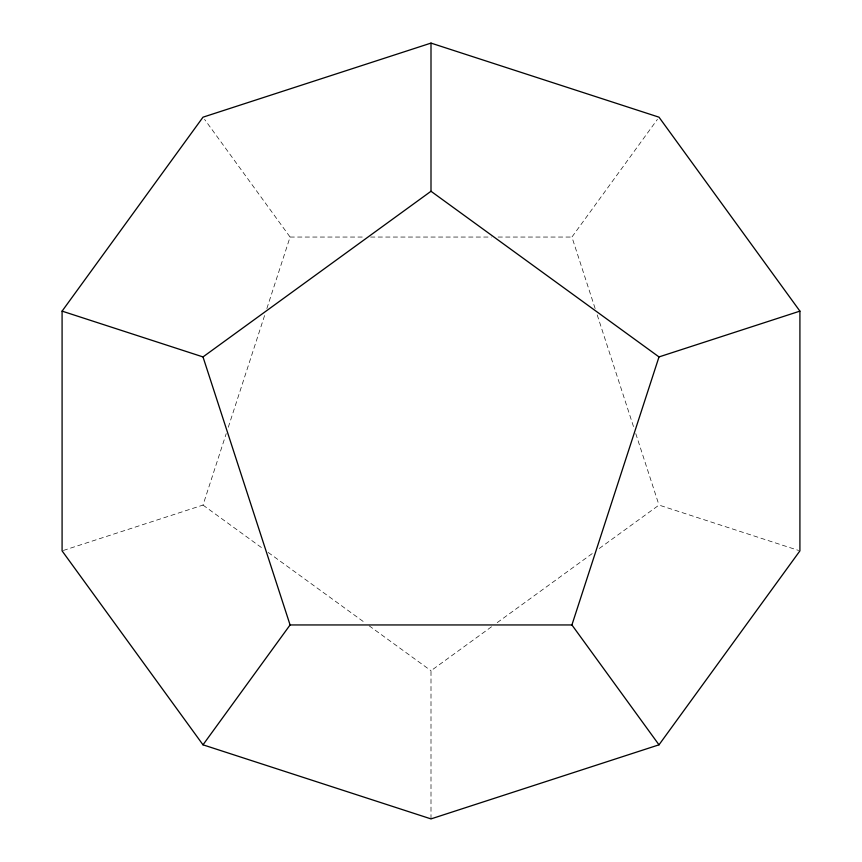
<?xml version="1.0" encoding="UTF-8"?>
<svg xmlns="http://www.w3.org/2000/svg" width="862" height="862" viewBox="0 0 862 862"><rect width="100%" height="100%" fill="white"/><g stroke="black" fill="none" stroke-linecap="round" stroke-linejoin="round"><path stroke-width="0.65" stroke-dasharray="4.31 3.23" d="M63.357 550.452L203.001 505.078L226.221 433.608M228.301 427.229L264.785 314.91M266.864 308.521L290.085 237.05L204.563 119.344M595.136 308.521L571.915 237.05L657.437 119.344M431 818.9L431 670.733L492.892 625.769M497.234 622.612L593.853 552.413M599.284 548.469L658.999 505.078L798.643 550.452M290.085 237.05L363.893 237.05M370.606 237.05L491.394 237.05M498.107 237.05L571.915 237.05M203.001 505.078L262.716 548.469M268.147 552.413L364.766 622.612M369.108 625.769L431 670.733M597.215 314.91L633.699 427.229M635.779 433.608L658.999 505.078"/><path stroke-width="1.29" d="M658.999 744.822L571.915 624.95L658.999 356.922L799.914 311.128L658.999 117.178L431 43.1L203.001 117.178L62.086 311.128L62.086 550.872L203.001 744.822L431 818.9L658.999 744.822L799.914 550.872L799.914 311.128M203.001 744.822L290.085 624.95L203.001 356.922L62.086 311.128M203.001 356.922L431 191.267L431 43.1M290.085 624.95L571.915 624.95M431 191.267L658.999 356.922"/></g></svg>
